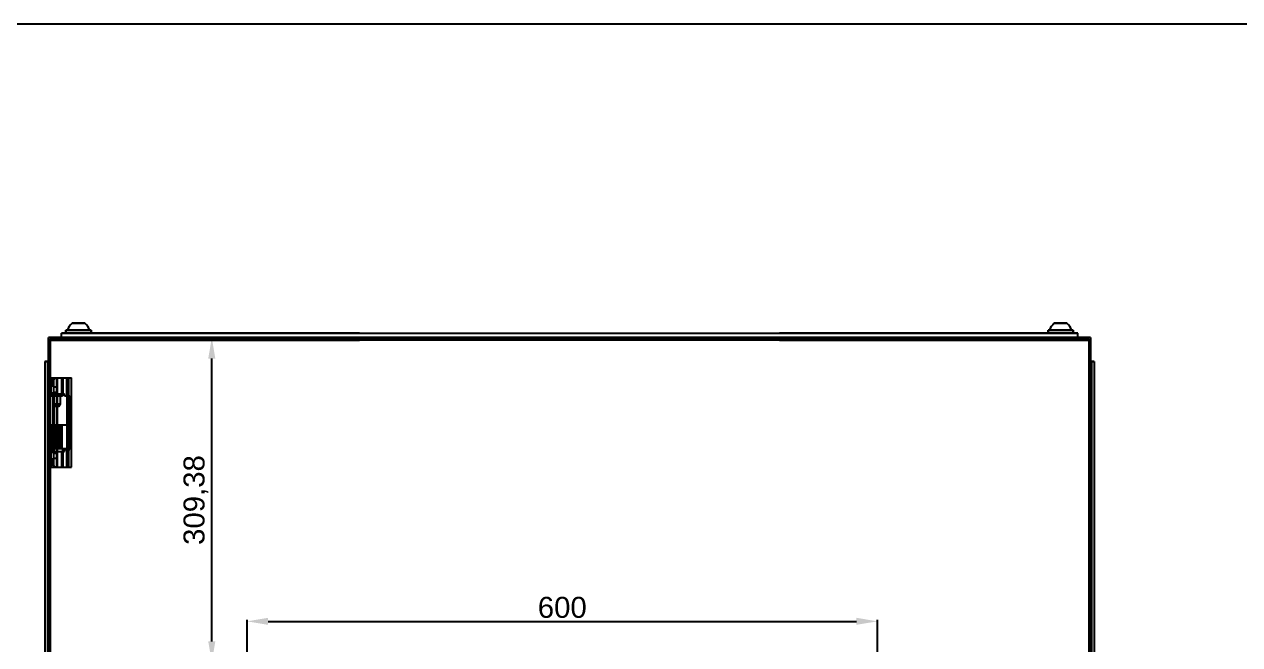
# Model space of a CAD drawing. Header units: millimetres. Extents: x 42222 to 59290, y 36233 to 38835.
# Drawn here: x 51794 to 52951, y 38245 to 38835 of the extents above; entities that cross this region are included whole.
import ezdxf

# ---------------------------------------------------------------- set-up
doc = ezdxf.new("R2010")
doc.units = ezdxf.units.MM
doc.layers.add('! NO PLOT !', color=7, linetype='Continuous', true_color=0xff75dd, plot=False)
doc.layers.add('000-PI-ORMAR', color=2, linetype='Continuous')
doc.layers.add('000-PI_TEXT', color=7, linetype='Continuous')
doc.styles.get("Standard").update_dxf_attribs({"font": 'arial.ttf'})
doc.dimstyles.new('ISO-25-lb', dxfattribs={"dimtxt": 8, "dimasz": 8, "dimexe": 1.25, "dimexo": 0.625, "dimtad": 1, "dimtxsty": 'Standard', "dimcen": 5, "dimadec": 0, "dimazin": 0, "dimtfac": 1, "dimtmove": 0, "dimatfit": 3, "dimfxl": 1, "dimarcsym": 0})

# ---------------------------------------------------------------- blocks, each defined once
blk = doc.blocks.new('*D149')
at = {"layer": '000-PI_TEXT', "color": 0, "linetype": 'Continuous', "lineweight": -2, "ltscale": 0.25, "transparency": 16777216}
for p, q in [((52055.8, 38537), (51971.6, 38537)), ((51972.9, 38247.7), (51972.9, 38517)), ((52005.8, 38227.7), (51971.6, 38227.7))]:
    blk.add_line(p, q, dxfattribs=at)
at = {"layer": '000-PI_TEXT', "color": 0, "ltscale": 0.25, "transparency": 16777216}
for points in [[(51969.5, 38517), (51976.2, 38517), (51972.9, 38537)], [(51969.5, 38247.7), (51976.2, 38247.7), (51972.9, 38227.7)]]:
    blk.add_solid(points, dxfattribs=at)
at = {"layer": 'Defpoints', "color": 0, "ltscale": 0.25, "transparency": 16777216}
for p in [(51972.9, 38537), (52056.5, 38537), (52006.5, 38227.7)]:
    blk.add_point(p, dxfattribs=at)
at = {"layer": '000-PI_TEXT', "color": 0, "ltscale": 0.25, "transparency": 16777216, "insert": (51957.8, 38382.3), "char_height": 20, "attachment_point": 5, "rotation": 90}
blk.add_mtext('309,38', dxfattribs=at)
blk = doc.blocks.new('*D151')
at = {"layer": '000-PI_TEXT', "color": 0, "linetype": 'Continuous', "lineweight": -2, "ltscale": 0.25, "transparency": 16777216}
for p, q in [((52006.5, 38228.3), (52006.5, 38268.1)), ((52026.5, 38266.8), (52586.5, 38266.8)), ((52606.5, 38228.3), (52606.5, 38268.1))]:
    blk.add_line(p, q, dxfattribs=at)
at = {"layer": '000-PI_TEXT', "color": 0, "ltscale": 0.25, "transparency": 16777216}
for points in [[(52026.5, 38270.2), (52026.5, 38263.5), (52006.5, 38266.8)], [(52586.5, 38270.2), (52586.5, 38263.5), (52606.5, 38266.8)]]:
    blk.add_solid(points, dxfattribs=at)
at = {"layer": 'Defpoints', "color": 0, "ltscale": 0.25, "transparency": 16777216}
for p in [(52606.5, 38266.8), (52006.5, 38227.7), (52606.5, 38227.7)]:
    blk.add_point(p, dxfattribs=at)
at = {"layer": '000-PI_TEXT', "color": 0, "ltscale": 0.25, "transparency": 16777216, "insert": (52306.5, 38280), "char_height": 20, "attachment_point": 5}
blk.add_mtext('600', dxfattribs=at)

msp = doc.modelspace()

# ---------------------------------------------------------------- linework, layer by layer
at = {"layer": '! NO PLOT !'}
for p, q in [((51819.948, 38483.528), (51819.948, 38498.528)), ((51819.948, 38498.528), (51839.39, 38498.528)), ((51821.873, 38490.028), (51821.873, 38496.528)), ((51822.52, 38496.528), (51821.873, 38496.528)), ((51822.52, 38415.528), (51822.52, 38496.528)), ((51825.279, 38413.528), (51825.279, 38498.528)), ((51825.498, 38483.528), (51825.498, 38498.528)), ((51826.026, 38413.528), (51826.026, 38498.528)), ((51830.135, 38483.528), (51830.135, 38498.528)), ((51831.048, 38498.528), (51831.048, 38483.528)), ((51834.81, 38481.528), (51834.81, 38498.528)), ((51836.702, 38413.528), (51836.702, 38498.528)), ((51836.907, 38481.528), (51836.907, 38498.528)), ((51839.39, 38413.528), (51839.39, 38498.528)), ((51819.948, 38483.528), (51832.712, 38483.528)), ((51820.398, 38481.028), (51820.398, 38483.528)), ((51830.598, 38481.028), (51820.398, 38481.028)), ((51821.791, 38485.028), (51826.026, 38485.028)), ((51821.791, 38427.028), (51821.791, 38485.028)), ((51821.873, 38490.028), (51826.026, 38490.028)), ((51822.226, 38427.028), (51822.226, 38485.028)), ((51822.515, 38422.028), (51822.515, 38490.028)), ((51822.548, 38473.539), (51822.548, 38481.028)), ((51822.944, 38427.028), (51822.944, 38485.028)), ((51828.448, 38481.028), (51828.448, 38473.539)), ((51830.598, 38483.528), (51830.598, 38481.028)), ((51832.712, 38481.528), (51832.712, 38483.528)), ((51832.712, 38481.528), (51837.636, 38481.528)), ((51835.174, 38430.528), (51835.174, 38481.528)), ((51837.636, 38430.528), (51837.636, 38481.528)), ((51828.448, 38473.539), (51822.548, 38473.539)), ((51823.998, 38471.028), (51822.548, 38473.539)), ((51826.998, 38471.028), (51823.998, 38471.028)), ((51828.448, 38473.539), (51826.998, 38471.028)), ((51836.191, 38453.528), (51819.391, 38453.528)), ((51819.593, 38453.528), (51819.593, 38431.028)), ((51820.348, 38453.528), (51820.348, 38431.028)), ((51821.351, 38431.028), (51821.351, 38453.528)), ((51821.472, 38453.528), (51821.472, 38431.028)), ((51822.228, 38453.528), (51822.228, 38431.028)), ((51823.351, 38453.528), (51823.351, 38431.028)), ((51823.712, 38453.528), (51823.712, 38431.028)), ((51824.07, 38453.528), (51824.07, 38431.028)), ((51826.212, 38453.528), (51826.212, 38431.028)), ((51826.569, 38453.528), (51826.569, 38431.028)), ((51828.241, 38453.528), (51828.241, 38431.028)), ((51830.241, 38453.528), (51830.241, 38431.028)), ((51836.191, 38453.528), (51836.191, 38431.028)), ((51822.548, 38438.516), (51823.998, 38441.028)), ((51822.548, 38431.028), (51822.548, 38438.516)), ((51828.448, 38438.516), (51822.548, 38438.516)), ((51826.998, 38441.028), (51823.998, 38441.028)), ((51826.998, 38441.028), (51828.448, 38438.516)), ((51828.448, 38438.516), (51828.448, 38431.028)), ((51836.191, 38431.028), (51819.391, 38431.028)), ((51819.948, 38413.528), (51819.948, 38428.528)), ((51819.948, 38428.528), (51832.712, 38428.528)), ((51820.398, 38428.528), (51820.398, 38431.028)), ((51821.791, 38427.028), (51826.026, 38427.028)), ((51825.498, 38413.528), (51825.498, 38428.528)), ((51830.135, 38413.528), (51830.135, 38428.528)), ((51830.598, 38431.028), (51830.598, 38428.528)), ((51831.048, 38428.528), (51831.048, 38413.528)), ((51832.712, 38428.528), (51832.712, 38430.528)), ((51832.712, 38430.528), (51837.636, 38430.528)), ((51834.81, 38413.528), (51834.81, 38430.528)), ((51836.907, 38413.528), (51836.907, 38430.528)), ((51819.948, 38413.528), (51839.39, 38413.528)), ((51821.873, 38422.028), (51826.026, 38422.028)), ((51821.873, 38415.528), (51821.873, 38422.028)), ((51822.52, 38415.528), (51821.873, 38415.528))]:
    msp.add_line(p, q, dxfattribs=at)
at = {"layer": '! NO PLOT !', "ltscale": 0.25}
msp.add_lwpolyline([(51000.529, 38835.162), (51000.529, 36233.383), (54900.529, 36233.383), (54900.529, 36233.383), (54900.529, 36233.383), (54900.529, 38835.162), (51000.529, 38835.162)], dxfattribs=at)
at = {"layer": '! NO PLOT !', "extrusion": (0, 0, -1)}
for centre, start_param, end_param in [((51823.805, 38496.528), 4.71238898, 6.28318531), ((51824.452, 38496.528), 4.71238898, 6.28318531), ((51823.805, 38415.528), 3.14159265, 4.71238898), ((51824.452, 38415.528), 3.14159265, 4.71238898)]:
    msp.add_ellipse(centre, major_axis=(0, 2), ratio=0.96592583, start_param=start_param, end_param=end_param, dxfattribs=at)
at = {"layer": '000-PI-ORMAR'}
for p, q in [((51851.903, 38550.528), (51839.903, 38550.528)), ((51839.903, 38550.528), (51851.903, 38550.528)), ((52786.903, 38550.528), (52774.903, 38550.528)), ((52774.903, 38550.528), (52786.903, 38550.528)), ((51829.653, 38534.528), (51829.653, 38541.028)), ((51829.653, 38541.028), (52113.403, 38541.028)), ((51829.653, 38534.528), (51829.653, 38541.028)), ((52113.403, 38541.028), (51829.653, 38541.028)), ((51857.903, 38543.928), (51833.903, 38543.928)), ((51833.903, 38543.928), (51833.903, 38541.028)), ((51833.903, 38543.928), (51857.903, 38543.928)), ((51833.903, 38541.028), (51833.903, 38543.928)), ((51857.903, 38541.028), (51857.903, 38543.928)), ((51857.903, 38543.928), (51857.903, 38541.028)), ((52797.153, 38541.028), (52513.403, 38541.028)), ((52513.403, 38541.028), (52797.153, 38541.028)), ((52792.903, 38543.928), (52768.903, 38543.928)), ((52768.903, 38543.928), (52768.903, 38541.028)), ((52768.903, 38543.928), (52792.903, 38543.928)), ((52768.903, 38541.028), (52768.903, 38543.928)), ((52792.903, 38541.028), (52792.903, 38543.928)), ((52792.903, 38543.928), (52792.903, 38541.028)), ((52797.153, 38534.528), (52797.153, 38541.028)), ((52797.153, 38534.528), (52797.153, 38541.028)), ((51817.391, 38534.528), (52113.403, 38534.528)), ((51817.391, 36550.028), (51817.391, 38534.528)), ((51817.403, 38537.028), (51829.653, 38537.028)), ((51817.403, 38513.89), (51817.403, 38537.028)), ((51829.653, 38537.028), (51817.403, 38537.028)), ((51817.403, 38537.028), (51817.403, 38534.528)), ((51817.403, 38534.528), (51817.403, 36550.028)), ((51817.415, 38534.528), (51817.415, 36550.028)), ((52113.403, 38534.528), (51817.415, 38534.528)), ((51818.903, 38534.528), (51818.903, 38535.528)), ((51818.903, 38535.528), (51829.653, 38535.528)), ((51829.653, 38535.528), (51818.903, 38535.528)), ((51818.903, 38535.528), (51818.903, 38534.528)), ((51818.903, 38534.528), (51818.903, 36550.028)), ((51829.653, 38537.028), (52113.403, 38537.028)), ((52113.403, 38537.028), (51829.653, 38537.028)), ((51829.653, 38535.528), (52113.403, 38535.528)), ((52113.403, 38535.528), (51829.653, 38535.528)), ((52797.153, 38537.028), (52513.403, 38537.028)), ((52513.403, 38537.028), (52797.153, 38537.028)), ((52797.153, 38535.528), (52513.403, 38535.528)), ((52513.403, 38535.528), (52797.153, 38535.528)), ((52809.415, 38534.528), (52513.403, 38534.528)), ((52513.403, 38534.528), (52809.391, 38534.528)), ((52797.153, 38537.028), (52809.403, 38537.028)), ((52809.403, 38537.028), (52797.153, 38537.028)), ((52797.153, 38535.528), (52807.903, 38535.528)), ((52807.903, 38535.528), (52797.153, 38535.528)), ((52807.903, 38535.528), (52807.903, 38534.528)), ((52807.903, 38534.528), (52807.903, 38535.528)), ((52807.903, 38534.528), (52807.903, 36550.028)), ((52809.391, 38534.528), (52809.391, 36550.028)), ((52809.403, 38537.028), (52809.403, 38534.528)), ((52809.403, 38513.89), (52809.403, 38537.028)), ((52809.403, 38534.528), (52809.403, 36550.028)), ((52809.415, 36550.028), (52809.415, 38534.528)), ((51813.903, 38514.028), (51813.903, 36563.028)), ((51816.621, 38514.028), (51813.903, 38514.028)), ((51813.903, 38514.028), (51816.621, 38514.028)), ((51813.903, 38514.028), (51813.903, 36563.028)), ((51817.415, 38513.888), (51816.621, 38514.028)), ((51816.621, 38514.028), (51816.621, 36563.028)), ((51816.621, 38514.028), (51817.391, 38513.892)), ((51816.621, 38514.028), (51816.621, 36563.028)), ((52809.391, 38513.888), (52810.184, 38514.028)), ((52810.184, 38514.028), (52809.415, 38513.892)), ((52812.903, 38514.028), (52810.184, 38514.028)), ((52810.184, 38514.028), (52810.184, 36563.028)), ((52810.184, 38514.028), (52812.903, 38514.028)), ((52810.184, 38514.028), (52810.184, 36563.028)), ((52812.903, 38514.028), (52812.903, 36563.028)), ((52812.903, 38514.028), (52812.903, 36563.028))]:
    msp.add_line(p, q, dxfattribs=at)
at = {"layer": '000-PI-ORMAR', "ltscale": 0.25}
for p, q in [((52113.403, 38541.028), (52513.403, 38541.028)), ((52513.403, 38537.028), (52113.403, 38537.028)), ((52113.403, 38535.528), (52513.403, 38535.528)), ((52513.403, 38534.528), (52113.403, 38534.528))]:
    msp.add_line(p, q, dxfattribs=at)
at = {"layer": '000-PI-ORMAR'}
for centre, start, end in [((51846.298, 38541.333), 124.82083, 166.605416), ((51846.298, 38541.333), 124.82083, 166.605416), ((51845.507, 38541.333), 13.394584, 55.17917), ((51845.507, 38541.333), 13.394584, 55.17917), ((52781.298, 38541.333), 124.82083, 166.605416), ((52781.298, 38541.333), 124.82083, 166.605416), ((52780.507, 38541.333), 13.394584, 55.17917), ((52780.507, 38541.333), 13.394584, 55.17917)]:
    msp.add_arc(centre, 11.2, start, end, dxfattribs=at)

# ---------------------------------------------------------------- dimensions: what is measured, and where the dimension line sits
at = {"layer": '000-PI_TEXT', "ltscale": 0.25}
dim = msp.add_linear_dim(base=(51972.857, 38537.028), p1=(52006.468, 38227.651), p2=(52056.468, 38537.028), angle=90, dimstyle='ISO-25-lb', override={"dimtxt": 20, "dimasz": 20, "dimgap": 3}, dxfattribs=at)
dim.commit()
dim.dimension.update_dxf_attribs({"geometry": '*D149', "text_midpoint": (51957.838, 38382.339)})
dim = msp.add_linear_dim(base=(52606.468, 38266.829), p1=(52006.468, 38227.651), p2=(52606.468, 38227.651), dimstyle='ISO-25-lb', override={"dimtxt": 20, "dimasz": 20, "dimgap": 3}, dxfattribs=at)
dim.commit()
dim.dimension.update_dxf_attribs({"geometry": '*D151', "text_midpoint": (52306.468, 38280.041)})

doc.saveas('drawing.dxf')
